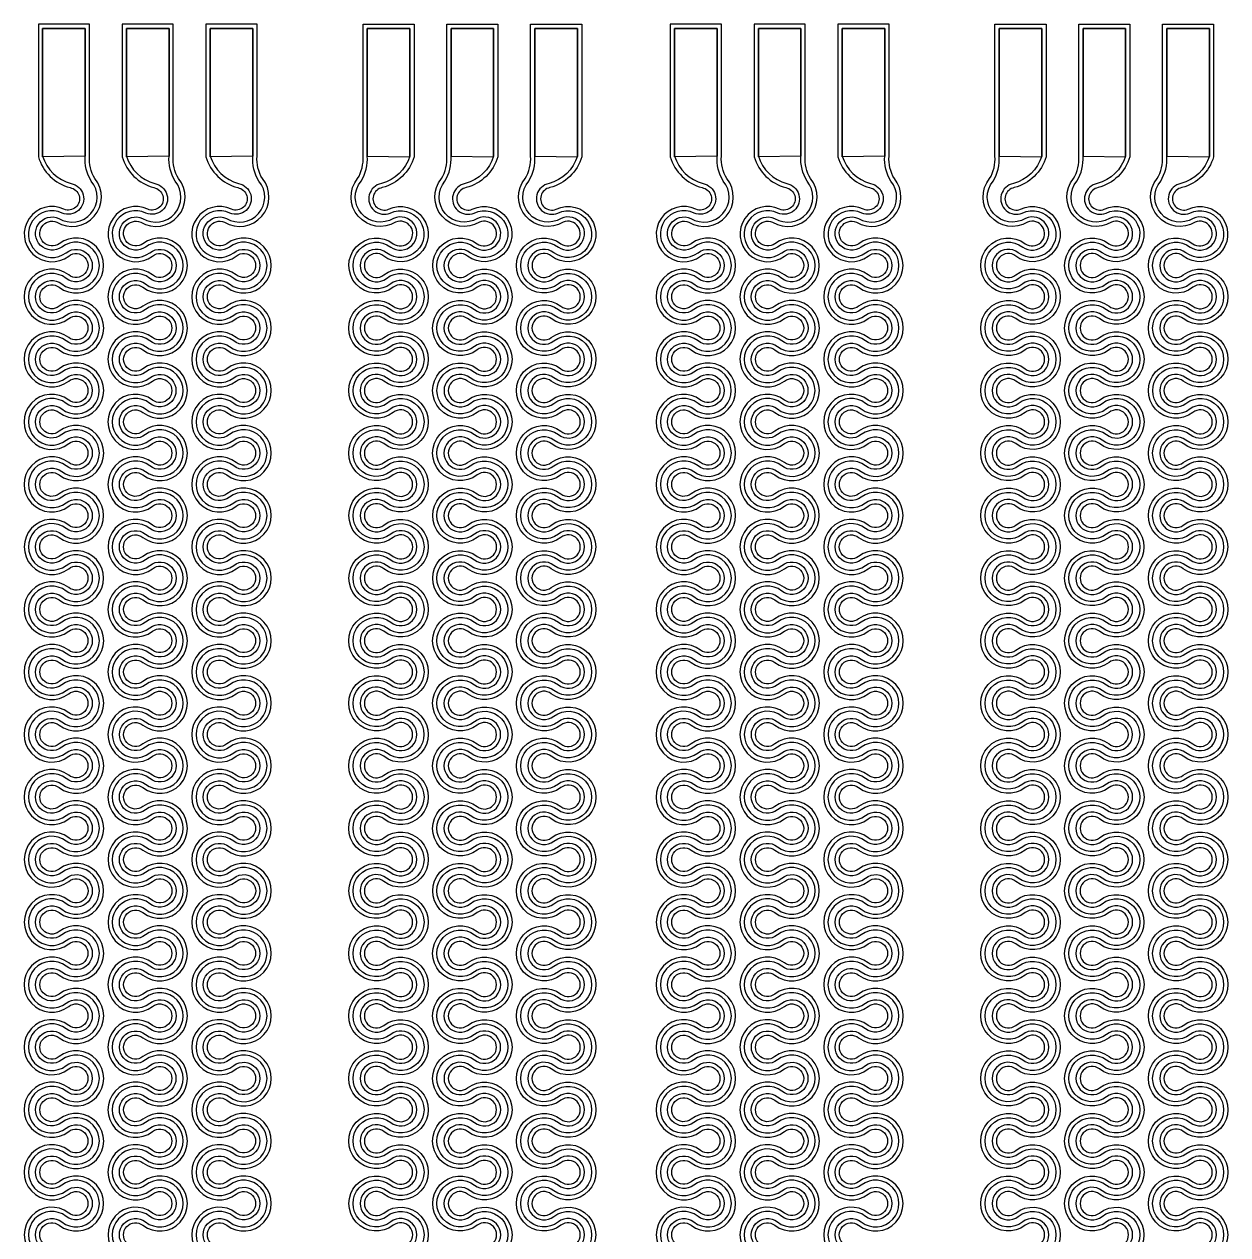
# Model space of a CAD drawing. Header units: millimetres. Extents: x -33.6 to 36.3, y -34.6 to 38.4.
# Drawn here: x 19.32 to 36.29, y -17.54 to -0.47 of the extents above; entities that cross this region are included whole.
import ezdxf

# ---------------------------------------------------------------- set-up
doc = ezdxf.new("R2010")
doc.units = ezdxf.units.MM
doc.layers.add('Metal Layer', color=40, linetype='Continuous')
doc.layers.add('Parylene Encapsulation', color=70, linetype='Continuous')

msp = doc.modelspace()

# ---------------------------------------------------------------- linework, layer by layer
at = {"layer": 'Metal Layer'}
for points in [[(19.846, -17.721, -2.041241), (19.846, -17.359, 2.041241), (19.846, -16.839, -2.041241), (19.846, -16.477, 2.041241), (19.846, -15.957, -2.041241), (19.846, -15.595, 2.041241), (19.846, -15.075, -2.041241), (19.846, -14.714, 2.041241), (19.846, -14.194, -2.041241), (19.846, -13.832, 2.041241), (19.846, -13.312, -2.041241), (19.846, -12.95, 2.041241), (19.846, -12.43, -2.041241), (19.846, -12.068, 2.041241), (19.846, -11.548, -2.041241), (19.846, -11.186, 2.041241), (19.846, -10.666, -2.041241), (19.846, -10.305, 2.041241), (19.846, -9.785, -2.041241), (19.846, -9.423, 2.041241), (19.846, -8.903, -2.041241), (19.846, -8.541, 2.041241), (19.846, -8.021, -2.041241), (19.846, -7.659, 2.041241), (19.846, -7.139, -2.041241), (19.846, -6.777, 2.041241), (19.846, -6.257, -2.041241), (19.846, -5.895, 2.041241), (19.846, -5.376, -2.041241), (19.846, -5.014, 2.041241), (19.846, -4.494, -2.041241), (19.846, -4.132, 2.041241), (19.846, -3.612, -1.718074), (19.806, -3.207, 0.851811), (20.263, -2.681, -0.156145), (20.177, -2.329), (20.177, -0.529), (19.577, -0.529), (19.577, -2.329, 0.258799), (19.977, -2.716, -1.116024), (19.852, -3.132, 1.794821), (19.908, -3.691, -2.041241), (19.908, -4.053, 2.041241), (19.908, -4.573, -2.041241), (19.908, -4.935, 2.041241), (19.908, -5.455, -2.041241), (19.908, -5.816, 2.041241), (19.908, -6.336, -2.041241), (19.908, -6.698, 2.041241), (19.908, -7.218, -2.041241), (19.908, -7.58, 2.041241), (19.908, -8.1, -2.041241), (19.908, -8.462, 2.041241), (19.908, -8.982, -2.041241), (19.908, -9.344, 2.041241), (19.908, -9.864, -2.041241), (19.908, -10.226, 2.041241), (19.908, -10.745, -2.041241), (19.908, -11.107, 2.041241), (19.908, -11.627, -2.041241), (19.908, -11.989, 2.041241), (19.908, -12.509, -2.041241), (19.908, -12.871, 2.041241), (19.908, -13.391, -2.041241), (19.908, -13.753, 2.041241), (19.908, -14.273, -2.041241), (19.908, -14.635, 2.041241), (19.908, -15.155, -2.041241), (19.908, -15.516, 2.041241), (19.908, -16.036, -2.041241), (19.908, -16.398, 2.041241), (19.908, -16.918, -2.041241), (19.908, -17.28, 2.041241), (19.908, -17.8, -2.041241)], [(21.028, -17.721, -2.041241), (21.028, -17.359, 2.041241), (21.028, -16.839, -2.041241), (21.028, -16.477, 2.041241), (21.028, -15.957, -2.041241), (21.028, -15.595, 2.041241), (21.028, -15.075, -2.041241), (21.028, -14.714, 2.041241), (21.028, -14.194, -2.041241), (21.028, -13.832, 2.041241), (21.028, -13.312, -2.041241), (21.028, -12.95, 2.041241), (21.028, -12.43, -2.041241), (21.028, -12.068, 2.041241), (21.028, -11.548, -2.041241), (21.028, -11.186, 2.041241), (21.028, -10.666, -2.041241), (21.028, -10.305, 2.041241), (21.028, -9.785, -2.041241), (21.028, -9.423, 2.041241), (21.028, -8.903, -2.041241), (21.028, -8.541, 2.041241), (21.028, -8.021, -2.041241), (21.028, -7.659, 2.041241), (21.028, -7.139, -2.041241), (21.028, -6.777, 2.041241), (21.028, -6.257, -2.041241), (21.028, -5.895, 2.041241), (21.028, -5.376, -2.041241), (21.028, -5.014, 2.041241), (21.028, -4.494, -2.041241), (21.028, -4.132, 2.041241), (21.028, -3.612, -1.718074), (20.987, -3.207, 0.851811), (21.445, -2.681, -0.156145), (21.359, -2.329), (21.359, -0.529), (20.759, -0.529), (20.759, -2.329, 0.258799), (21.159, -2.716, -1.116024), (21.034, -3.132, 1.794821), (21.089, -3.691, -2.041241), (21.089, -4.053, 2.041241), (21.089, -4.573, -2.041241), (21.089, -4.935, 2.041241), (21.089, -5.455, -2.041241), (21.089, -5.816, 2.041241), (21.089, -6.336, -2.041241), (21.089, -6.698, 2.041241), (21.089, -7.218, -2.041241), (21.089, -7.58, 2.041241), (21.089, -8.1, -2.041241), (21.089, -8.462, 2.041241), (21.089, -8.982, -2.041241), (21.089, -9.344, 2.041241), (21.089, -9.864, -2.041241), (21.089, -10.226, 2.041241), (21.089, -10.745, -2.041241), (21.089, -11.107, 2.041241), (21.089, -11.627, -2.041241), (21.089, -11.989, 2.041241), (21.089, -12.509, -2.041241), (21.089, -12.871, 2.041241), (21.089, -13.391, -2.041241), (21.089, -13.753, 2.041241), (21.089, -14.273, -2.041241), (21.089, -14.635, 2.041241), (21.089, -15.155, -2.041241), (21.089, -15.516, 2.041241), (21.089, -16.036, -2.041241), (21.089, -16.398, 2.041241), (21.089, -16.918, -2.041241), (21.089, -17.28, 2.041241), (21.089, -17.8, -2.041241)], [(22.21, -17.721, -2.041241), (22.21, -17.359, 2.041241), (22.21, -16.839, -2.041241), (22.21, -16.477, 2.041241), (22.21, -15.957, -2.041241), (22.21, -15.595, 2.041241), (22.21, -15.075, -2.041241), (22.21, -14.714, 2.041241), (22.21, -14.194, -2.041241), (22.21, -13.832, 2.041241), (22.21, -13.312, -2.041241), (22.21, -12.95, 2.041241), (22.21, -12.43, -2.041241), (22.21, -12.068, 2.041241), (22.21, -11.548, -2.041241), (22.21, -11.186, 2.041241), (22.21, -10.666, -2.041241), (22.21, -10.305, 2.041241), (22.21, -9.785, -2.041241), (22.21, -9.423, 2.041241), (22.21, -8.903, -2.041241), (22.21, -8.541, 2.041241), (22.21, -8.021, -2.041241), (22.21, -7.659, 2.041241), (22.21, -7.139, -2.041241), (22.21, -6.777, 2.041241), (22.21, -6.257, -2.041241), (22.21, -5.895, 2.041241), (22.21, -5.376, -2.041241), (22.21, -5.014, 2.041241), (22.21, -4.494, -2.041241), (22.21, -4.132, 2.041241), (22.21, -3.612, -1.718074), (22.169, -3.207, 0.851811), (22.627, -2.681, -0.156145), (22.54, -2.329), (22.54, -0.529), (21.94, -0.529), (21.94, -2.329, 0.258799), (22.34, -2.716, -1.116024), (22.216, -3.132, 1.794821), (22.271, -3.691, -2.041241), (22.271, -4.053, 2.041241), (22.271, -4.573, -2.041241), (22.271, -4.935, 2.041241), (22.271, -5.455, -2.041241), (22.271, -5.816, 2.041241), (22.271, -6.336, -2.041241), (22.271, -6.698, 2.041241), (22.271, -7.218, -2.041241), (22.271, -7.58, 2.041241), (22.271, -8.1, -2.041241), (22.271, -8.462, 2.041241), (22.271, -8.982, -2.041241), (22.271, -9.344, 2.041241), (22.271, -9.864, -2.041241), (22.271, -10.226, 2.041241), (22.271, -10.745, -2.041241), (22.271, -11.107, 2.041241), (22.271, -11.627, -2.041241), (22.271, -11.989, 2.041241), (22.271, -12.509, -2.041241), (22.271, -12.871, 2.041241), (22.271, -13.391, -2.041241), (22.271, -13.753, 2.041241), (22.271, -14.273, -2.041241), (22.271, -14.635, 2.041241), (22.271, -15.155, -2.041241), (22.271, -15.516, 2.041241), (22.271, -16.036, -2.041241), (22.271, -16.398, 2.041241), (22.271, -16.918, -2.041241), (22.271, -17.28, 2.041241), (22.271, -17.8, -2.041241)], [(24.485, -17.721, 2.041241), (24.485, -17.359, -2.041241), (24.485, -16.839, 2.041241), (24.485, -16.477, -2.041241), (24.485, -15.957, 2.041241), (24.485, -15.595, -2.041241), (24.485, -15.075, 2.041241), (24.485, -14.714, -2.041241), (24.485, -14.194, 2.041241), (24.485, -13.832, -2.041241), (24.485, -13.312, 2.041241), (24.485, -12.95, -2.041241), (24.485, -12.43, 2.041241), (24.485, -12.068, -2.041241), (24.485, -11.548, 2.041241), (24.485, -11.186, -2.041241), (24.485, -10.666, 2.041241), (24.485, -10.305, -2.041241), (24.485, -9.785, 2.041241), (24.485, -9.423, -2.041241), (24.485, -8.903, 2.041241), (24.485, -8.541, -2.041241), (24.485, -8.021, 2.041241), (24.485, -7.659, -2.041241), (24.485, -7.139, 2.041241), (24.485, -6.777, -2.041241), (24.485, -6.257, 2.041241), (24.485, -5.895, -2.041241), (24.485, -5.376, 2.041241), (24.485, -5.014, -2.041241), (24.485, -4.494, 2.041241), (24.485, -4.132, -2.041241), (24.485, -3.612, 1.718074), (24.526, -3.207, -0.851811), (24.068, -2.681, 0.156145), (24.155, -2.329), (24.155, -0.529), (24.755, -0.529), (24.755, -2.329, -0.258799), (24.354, -2.716, 1.116024), (24.479, -3.132, -1.794821), (24.424, -3.691, 2.041241), (24.424, -4.053, -2.041241), (24.424, -4.573, 2.041241), (24.424, -4.935, -2.041241), (24.424, -5.455, 2.041241), (24.424, -5.816, -2.041241), (24.424, -6.336, 2.041241), (24.424, -6.698, -2.041241), (24.424, -7.218, 2.041241), (24.424, -7.58, -2.041241), (24.424, -8.1, 2.041241), (24.424, -8.462, -2.041241), (24.424, -8.982, 2.041241), (24.424, -9.344, -2.041241), (24.424, -9.864, 2.041241), (24.424, -10.226, -2.041241), (24.424, -10.745, 2.041241), (24.424, -11.107, -2.041241), (24.424, -11.627, 2.041241), (24.424, -11.989, -2.041241), (24.424, -12.509, 2.041241), (24.424, -12.871, -2.041241), (24.424, -13.391, 2.041241), (24.424, -13.753, -2.041241), (24.424, -14.273, 2.041241), (24.424, -14.635, -2.041241), (24.424, -15.155, 2.041241), (24.424, -15.516, -2.041241), (24.424, -16.036, 2.041241), (24.424, -16.398, -2.041241), (24.424, -16.918, 2.041241), (24.424, -17.28, -2.041241), (24.424, -17.8, 2.041241)], [(25.667, -17.721, 2.041241), (25.667, -17.359, -2.041241), (25.667, -16.839, 2.041241), (25.667, -16.477, -2.041241), (25.667, -15.957, 2.041241), (25.667, -15.595, -2.041241), (25.667, -15.075, 2.041241), (25.667, -14.714, -2.041241), (25.667, -14.194, 2.041241), (25.667, -13.832, -2.041241), (25.667, -13.312, 2.041241), (25.667, -12.95, -2.041241), (25.667, -12.43, 2.041241), (25.667, -12.068, -2.041241), (25.667, -11.548, 2.041241), (25.667, -11.186, -2.041241), (25.667, -10.666, 2.041241), (25.667, -10.305, -2.041241), (25.667, -9.785, 2.041241), (25.667, -9.423, -2.041241), (25.667, -8.903, 2.041241), (25.667, -8.541, -2.041241), (25.667, -8.021, 2.041241), (25.667, -7.659, -2.041241), (25.667, -7.139, 2.041241), (25.667, -6.777, -2.041241), (25.667, -6.257, 2.041241), (25.667, -5.895, -2.041241), (25.667, -5.376, 2.041241), (25.667, -5.014, -2.041241), (25.667, -4.494, 2.041241), (25.667, -4.132, -2.041241), (25.667, -3.612, 1.718074), (25.708, -3.207, -0.851811), (25.25, -2.681, 0.156145), (25.336, -2.329), (25.336, -0.529), (25.936, -0.529), (25.936, -2.329, -0.258799), (25.536, -2.716, 1.116024), (25.661, -3.132, -1.794821), (25.606, -3.691, 2.041241), (25.606, -4.053, -2.041241), (25.606, -4.573, 2.041241), (25.606, -4.935, -2.041241), (25.606, -5.455, 2.041241), (25.606, -5.816, -2.041241), (25.606, -6.336, 2.041241), (25.606, -6.698, -2.041241), (25.606, -7.218, 2.041241), (25.606, -7.58, -2.041241), (25.606, -8.1, 2.041241), (25.606, -8.462, -2.041241), (25.606, -8.982, 2.041241), (25.606, -9.344, -2.041241), (25.606, -9.864, 2.041241), (25.606, -10.226, -2.041241), (25.606, -10.745, 2.041241), (25.606, -11.107, -2.041241), (25.606, -11.627, 2.041241), (25.606, -11.989, -2.041241), (25.606, -12.509, 2.041241), (25.606, -12.871, -2.041241), (25.606, -13.391, 2.041241), (25.606, -13.753, -2.041241), (25.606, -14.273, 2.041241), (25.606, -14.635, -2.041241), (25.606, -15.155, 2.041241), (25.606, -15.516, -2.041241), (25.606, -16.036, 2.041241), (25.606, -16.398, -2.041241), (25.606, -16.918, 2.041241), (25.606, -17.28, -2.041241), (25.606, -17.8, 2.041241)], [(26.849, -17.721, 2.041241), (26.849, -17.359, -2.041241), (26.849, -16.839, 2.041241), (26.849, -16.477, -2.041241), (26.849, -15.957, 2.041241), (26.849, -15.595, -2.041241), (26.849, -15.075, 2.041241), (26.849, -14.714, -2.041241), (26.849, -14.194, 2.041241), (26.849, -13.832, -2.041241), (26.849, -13.312, 2.041241), (26.849, -12.95, -2.041241), (26.849, -12.43, 2.041241), (26.849, -12.068, -2.041241), (26.849, -11.548, 2.041241), (26.849, -11.186, -2.041241), (26.849, -10.666, 2.041241), (26.849, -10.305, -2.041241), (26.849, -9.785, 2.041241), (26.849, -9.423, -2.041241), (26.849, -8.903, 2.041241), (26.849, -8.541, -2.041241), (26.849, -8.021, 2.041241), (26.849, -7.659, -2.041241), (26.849, -7.139, 2.041241), (26.849, -6.777, -2.041241), (26.849, -6.257, 2.041241), (26.849, -5.895, -2.041241), (26.849, -5.376, 2.041241), (26.849, -5.014, -2.041241), (26.849, -4.494, 2.041241), (26.849, -4.132, -2.041241), (26.849, -3.612, 1.718074), (26.889, -3.207, -0.851811), (26.431, -2.681, 0.156145), (26.518, -2.329), (26.518, -0.529), (27.118, -0.529), (27.118, -2.329, -0.258799), (26.718, -2.716, 1.116024), (26.843, -3.132, -1.794821), (26.787, -3.691, 2.041241), (26.787, -4.053, -2.041241), (26.787, -4.573, 2.041241), (26.787, -4.935, -2.041241), (26.787, -5.455, 2.041241), (26.787, -5.816, -2.041241), (26.787, -6.336, 2.041241), (26.787, -6.698, -2.041241), (26.787, -7.218, 2.041241), (26.787, -7.58, -2.041241), (26.787, -8.1, 2.041241), (26.787, -8.462, -2.041241), (26.787, -8.982, 2.041241), (26.787, -9.344, -2.041241), (26.787, -9.864, 2.041241), (26.787, -10.226, -2.041241), (26.787, -10.745, 2.041241), (26.787, -11.107, -2.041241), (26.787, -11.627, 2.041241), (26.787, -11.989, -2.041241), (26.787, -12.509, 2.041241), (26.787, -12.871, -2.041241), (26.787, -13.391, 2.041241), (26.787, -13.753, -2.041241), (26.787, -14.273, 2.041241), (26.787, -14.635, -2.041241), (26.787, -15.155, 2.041241), (26.787, -15.516, -2.041241), (26.787, -16.036, 2.041241), (26.787, -16.398, -2.041241), (26.787, -16.918, 2.041241), (26.787, -17.28, -2.041241), (26.787, -17.8, 2.041241)], [(28.758, -17.721, -2.041241), (28.758, -17.359, 2.041241), (28.758, -16.839, -2.041241), (28.758, -16.477, 2.041241), (28.758, -15.957, -2.041241), (28.758, -15.595, 2.041241), (28.758, -15.075, -2.041241), (28.758, -14.714, 2.041241), (28.758, -14.194, -2.041241), (28.758, -13.832, 2.041241), (28.758, -13.312, -2.041241), (28.758, -12.95, 2.041241), (28.758, -12.43, -2.041241), (28.758, -12.068, 2.041241), (28.758, -11.548, -2.041241), (28.758, -11.186, 2.041241), (28.758, -10.666, -2.041241), (28.758, -10.305, 2.041241), (28.758, -9.785, -2.041241), (28.758, -9.423, 2.041241), (28.758, -8.903, -2.041241), (28.758, -8.541, 2.041241), (28.758, -8.021, -2.041241), (28.758, -7.659, 2.041241), (28.758, -7.139, -2.041241), (28.758, -6.777, 2.041241), (28.758, -6.257, -2.041241), (28.758, -5.895, 2.041241), (28.758, -5.376, -2.041241), (28.758, -5.014, 2.041241), (28.758, -4.494, -2.041241), (28.758, -4.132, 2.041241), (28.758, -3.612, -1.718074), (28.717, -3.207, 0.851811), (29.175, -2.681, -0.156145), (29.088, -2.329), (29.088, -0.529), (28.488, -0.529), (28.488, -2.329, 0.258799), (28.889, -2.716, -1.116024), (28.764, -3.132, 1.794821), (28.819, -3.691, -2.041241), (28.819, -4.053, 2.041241), (28.819, -4.573, -2.041241), (28.819, -4.935, 2.041241), (28.819, -5.455, -2.041241), (28.819, -5.816, 2.041241), (28.819, -6.336, -2.041241), (28.819, -6.698, 2.041241), (28.819, -7.218, -2.041241), (28.819, -7.58, 2.041241), (28.819, -8.1, -2.041241), (28.819, -8.462, 2.041241), (28.819, -8.982, -2.041241), (28.819, -9.344, 2.041241), (28.819, -9.864, -2.041241), (28.819, -10.226, 2.041241), (28.819, -10.745, -2.041241), (28.819, -11.107, 2.041241), (28.819, -11.627, -2.041241), (28.819, -11.989, 2.041241), (28.819, -12.509, -2.041241), (28.819, -12.871, 2.041241), (28.819, -13.391, -2.041241), (28.819, -13.753, 2.041241), (28.819, -14.273, -2.041241), (28.819, -14.635, 2.041241), (28.819, -15.155, -2.041241), (28.819, -15.516, 2.041241), (28.819, -16.036, -2.041241), (28.819, -16.398, 2.041241), (28.819, -16.918, -2.041241), (28.819, -17.28, 2.041241), (28.819, -17.8, -2.041241)], [(29.939, -17.721, -2.041241), (29.939, -17.359, 2.041241), (29.939, -16.839, -2.041241), (29.939, -16.477, 2.041241), (29.939, -15.957, -2.041241), (29.939, -15.595, 2.041241), (29.939, -15.075, -2.041241), (29.939, -14.714, 2.041241), (29.939, -14.194, -2.041241), (29.939, -13.832, 2.041241), (29.939, -13.312, -2.041241), (29.939, -12.95, 2.041241), (29.939, -12.43, -2.041241), (29.939, -12.068, 2.041241), (29.939, -11.548, -2.041241), (29.939, -11.186, 2.041241), (29.939, -10.666, -2.041241), (29.939, -10.305, 2.041241), (29.939, -9.785, -2.041241), (29.939, -9.423, 2.041241), (29.939, -8.903, -2.041241), (29.939, -8.541, 2.041241), (29.939, -8.021, -2.041241), (29.939, -7.659, 2.041241), (29.939, -7.139, -2.041241), (29.939, -6.777, 2.041241), (29.939, -6.257, -2.041241), (29.939, -5.895, 2.041241), (29.939, -5.376, -2.041241), (29.939, -5.014, 2.041241), (29.939, -4.494, -2.041241), (29.939, -4.132, 2.041241), (29.939, -3.612, -1.718074), (29.899, -3.207, 0.851811), (30.356, -2.681, -0.156145), (30.27, -2.329), (30.27, -0.529), (29.67, -0.529), (29.67, -2.329, 0.258799), (30.07, -2.716, -1.116024), (29.945, -3.132, 1.794821), (30.001, -3.691, -2.041241), (30.001, -4.053, 2.041241), (30.001, -4.573, -2.041241), (30.001, -4.935, 2.041241), (30.001, -5.455, -2.041241), (30.001, -5.816, 2.041241), (30.001, -6.336, -2.041241), (30.001, -6.698, 2.041241), (30.001, -7.218, -2.041241), (30.001, -7.58, 2.041241), (30.001, -8.1, -2.041241), (30.001, -8.462, 2.041241), (30.001, -8.982, -2.041241), (30.001, -9.344, 2.041241), (30.001, -9.864, -2.041241), (30.001, -10.226, 2.041241), (30.001, -10.745, -2.041241), (30.001, -11.107, 2.041241), (30.001, -11.627, -2.041241), (30.001, -11.989, 2.041241), (30.001, -12.509, -2.041241), (30.001, -12.871, 2.041241), (30.001, -13.391, -2.041241), (30.001, -13.753, 2.041241), (30.001, -14.273, -2.041241), (30.001, -14.635, 2.041241), (30.001, -15.155, -2.041241), (30.001, -15.516, 2.041241), (30.001, -16.036, -2.041241), (30.001, -16.398, 2.041241), (30.001, -16.918, -2.041241), (30.001, -17.28, 2.041241), (30.001, -17.8, -2.041241)], [(31.121, -17.721, -2.041241), (31.121, -17.359, 2.041241), (31.121, -16.839, -2.041241), (31.121, -16.477, 2.041241), (31.121, -15.957, -2.041241), (31.121, -15.595, 2.041241), (31.121, -15.075, -2.041241), (31.121, -14.714, 2.041241), (31.121, -14.194, -2.041241), (31.121, -13.832, 2.041241), (31.121, -13.312, -2.041241), (31.121, -12.95, 2.041241), (31.121, -12.43, -2.041241), (31.121, -12.068, 2.041241), (31.121, -11.548, -2.041241), (31.121, -11.186, 2.041241), (31.121, -10.666, -2.041241), (31.121, -10.305, 2.041241), (31.121, -9.785, -2.041241), (31.121, -9.423, 2.041241), (31.121, -8.903, -2.041241), (31.121, -8.541, 2.041241), (31.121, -8.021, -2.041241), (31.121, -7.659, 2.041241), (31.121, -7.139, -2.041241), (31.121, -6.777, 2.041241), (31.121, -6.257, -2.041241), (31.121, -5.895, 2.041241), (31.121, -5.376, -2.041241), (31.121, -5.014, 2.041241), (31.121, -4.494, -2.041241), (31.121, -4.132, 2.041241), (31.121, -3.612, -1.718074), (31.08, -3.207, 0.851811), (31.538, -2.681, -0.156145), (31.452, -2.329), (31.452, -0.529), (30.852, -0.529), (30.852, -2.329, 0.258799), (31.252, -2.716, -1.116024), (31.127, -3.132, 1.794821), (31.182, -3.691, -2.041241), (31.182, -4.053, 2.041241), (31.182, -4.573, -2.041241), (31.182, -4.935, 2.041241), (31.182, -5.455, -2.041241), (31.182, -5.816, 2.041241), (31.182, -6.336, -2.041241), (31.182, -6.698, 2.041241), (31.182, -7.218, -2.041241), (31.182, -7.58, 2.041241), (31.182, -8.1, -2.041241), (31.182, -8.462, 2.041241), (31.182, -8.982, -2.041241), (31.182, -9.344, 2.041241), (31.182, -9.864, -2.041241), (31.182, -10.226, 2.041241), (31.182, -10.745, -2.041241), (31.182, -11.107, 2.041241), (31.182, -11.627, -2.041241), (31.182, -11.989, 2.041241), (31.182, -12.509, -2.041241), (31.182, -12.871, 2.041241), (31.182, -13.391, -2.041241), (31.182, -13.753, 2.041241), (31.182, -14.273, -2.041241), (31.182, -14.635, 2.041241), (31.182, -15.155, -2.041241), (31.182, -15.516, 2.041241), (31.182, -16.036, -2.041241), (31.182, -16.398, 2.041241), (31.182, -16.918, -2.041241), (31.182, -17.28, 2.041241), (31.182, -17.8, -2.041241)], [(33.397, -17.721, 2.041241), (33.397, -17.359, -2.041241), (33.397, -16.839, 2.041241), (33.397, -16.477, -2.041241), (33.397, -15.957, 2.041241), (33.397, -15.595, -2.041241), (33.397, -15.075, 2.041241), (33.397, -14.714, -2.041241), (33.397, -14.194, 2.041241), (33.397, -13.832, -2.041241), (33.397, -13.312, 2.041241), (33.397, -12.95, -2.041241), (33.397, -12.43, 2.041241), (33.397, -12.068, -2.041241), (33.397, -11.548, 2.041241), (33.397, -11.186, -2.041241), (33.397, -10.666, 2.041241), (33.397, -10.305, -2.041241), (33.397, -9.785, 2.041241), (33.397, -9.423, -2.041241), (33.397, -8.903, 2.041241), (33.397, -8.541, -2.041241), (33.397, -8.021, 2.041241), (33.397, -7.659, -2.041241), (33.397, -7.139, 2.041241), (33.397, -6.777, -2.041241), (33.397, -6.257, 2.041241), (33.397, -5.895, -2.041241), (33.397, -5.376, 2.041241), (33.397, -5.014, -2.041241), (33.397, -4.494, 2.041241), (33.397, -4.132, -2.041241), (33.397, -3.612, 1.718074), (33.437, -3.207, -0.851811), (32.98, -2.681, 0.156145), (33.066, -2.329), (33.066, -0.529), (33.666, -0.529), (33.666, -2.329, -0.258799), (33.266, -2.716, 1.116024), (33.391, -3.132, -1.794821), (33.335, -3.691, 2.041241), (33.335, -4.053, -2.041241), (33.335, -4.573, 2.041241), (33.335, -4.935, -2.041241), (33.335, -5.455, 2.041241), (33.335, -5.816, -2.041241), (33.335, -6.336, 2.041241), (33.335, -6.698, -2.041241), (33.335, -7.218, 2.041241), (33.335, -7.58, -2.041241), (33.335, -8.1, 2.041241), (33.335, -8.462, -2.041241), (33.335, -8.982, 2.041241), (33.335, -9.344, -2.041241), (33.335, -9.864, 2.041241), (33.335, -10.226, -2.041241), (33.335, -10.745, 2.041241), (33.335, -11.107, -2.041241), (33.335, -11.627, 2.041241), (33.335, -11.989, -2.041241), (33.335, -12.509, 2.041241), (33.335, -12.871, -2.041241), (33.335, -13.391, 2.041241), (33.335, -13.753, -2.041241), (33.335, -14.273, 2.041241), (33.335, -14.635, -2.041241), (33.335, -15.155, 2.041241), (33.335, -15.516, -2.041241), (33.335, -16.036, 2.041241), (33.335, -16.398, -2.041241), (33.335, -16.918, 2.041241), (33.335, -17.28, -2.041241), (33.335, -17.8, 2.041241)], [(34.578, -17.721, 2.041241), (34.578, -17.359, -2.041241), (34.578, -16.839, 2.041241), (34.578, -16.477, -2.041241), (34.578, -15.957, 2.041241), (34.578, -15.595, -2.041241), (34.578, -15.075, 2.041241), (34.578, -14.714, -2.041241), (34.578, -14.194, 2.041241), (34.578, -13.832, -2.041241), (34.578, -13.312, 2.041241), (34.578, -12.95, -2.041241), (34.578, -12.43, 2.041241), (34.578, -12.068, -2.041241), (34.578, -11.548, 2.041241), (34.578, -11.186, -2.041241), (34.578, -10.666, 2.041241), (34.578, -10.305, -2.041241), (34.578, -9.785, 2.041241), (34.578, -9.423, -2.041241), (34.578, -8.903, 2.041241), (34.578, -8.541, -2.041241), (34.578, -8.021, 2.041241), (34.578, -7.659, -2.041241), (34.578, -7.139, 2.041241), (34.578, -6.777, -2.041241), (34.578, -6.257, 2.041241), (34.578, -5.895, -2.041241), (34.578, -5.376, 2.041241), (34.578, -5.014, -2.041241), (34.578, -4.494, 2.041241), (34.578, -4.132, -2.041241), (34.578, -3.612, 1.718074), (34.619, -3.207, -0.851811), (34.161, -2.681, 0.156145), (34.248, -2.329), (34.248, -0.529), (34.848, -0.529), (34.848, -2.329, -0.258799), (34.447, -2.716, 1.116024), (34.572, -3.132, -1.794821), (34.517, -3.691, 2.041241), (34.517, -4.053, -2.041241), (34.517, -4.573, 2.041241), (34.517, -4.935, -2.041241), (34.517, -5.455, 2.041241), (34.517, -5.816, -2.041241), (34.517, -6.336, 2.041241), (34.517, -6.698, -2.041241), (34.517, -7.218, 2.041241), (34.517, -7.58, -2.041241), (34.517, -8.1, 2.041241), (34.517, -8.462, -2.041241), (34.517, -8.982, 2.041241), (34.517, -9.344, -2.041241), (34.517, -9.864, 2.041241), (34.517, -10.226, -2.041241), (34.517, -10.745, 2.041241), (34.517, -11.107, -2.041241), (34.517, -11.627, 2.041241), (34.517, -11.989, -2.041241), (34.517, -12.509, 2.041241), (34.517, -12.871, -2.041241), (34.517, -13.391, 2.041241), (34.517, -13.753, -2.041241), (34.517, -14.273, 2.041241), (34.517, -14.635, -2.041241), (34.517, -15.155, 2.041241), (34.517, -15.516, -2.041241), (34.517, -16.036, 2.041241), (34.517, -16.398, -2.041241), (34.517, -16.918, 2.041241), (34.517, -17.28, -2.041241), (34.517, -17.8, 2.041241)], [(35.76, -17.721, 2.041241), (35.76, -17.359, -2.041241), (35.76, -16.839, 2.041241), (35.76, -16.477, -2.041241), (35.76, -15.957, 2.041241), (35.76, -15.595, -2.041241), (35.76, -15.075, 2.041241), (35.76, -14.714, -2.041241), (35.76, -14.194, 2.041241), (35.76, -13.832, -2.041241), (35.76, -13.312, 2.041241), (35.76, -12.95, -2.041241), (35.76, -12.43, 2.041241), (35.76, -12.068, -2.041241), (35.76, -11.548, 2.041241), (35.76, -11.186, -2.041241), (35.76, -10.666, 2.041241), (35.76, -10.305, -2.041241), (35.76, -9.785, 2.041241), (35.76, -9.423, -2.041241), (35.76, -8.903, 2.041241), (35.76, -8.541, -2.041241), (35.76, -8.021, 2.041241), (35.76, -7.659, -2.041241), (35.76, -7.139, 2.041241), (35.76, -6.777, -2.041241), (35.76, -6.257, 2.041241), (35.76, -5.895, -2.041241), (35.76, -5.376, 2.041241), (35.76, -5.014, -2.041241), (35.76, -4.494, 2.041241), (35.76, -4.132, -2.041241), (35.76, -3.612, 1.718074), (35.801, -3.207, -0.851811), (35.343, -2.681, 0.156145), (35.429, -2.329), (35.429, -0.529), (36.029, -0.529), (36.029, -2.329, -0.258799), (35.629, -2.716, 1.116024), (35.754, -3.132, -1.794821), (35.699, -3.691, 2.041241), (35.699, -4.053, -2.041241), (35.699, -4.573, 2.041241), (35.699, -4.935, -2.041241), (35.699, -5.455, 2.041241), (35.699, -5.816, -2.041241), (35.699, -6.336, 2.041241), (35.699, -6.698, -2.041241), (35.699, -7.218, 2.041241), (35.699, -7.58, -2.041241), (35.699, -8.1, 2.041241), (35.699, -8.462, -2.041241), (35.699, -8.982, 2.041241), (35.699, -9.344, -2.041241), (35.699, -9.864, 2.041241), (35.699, -10.226, -2.041241), (35.699, -10.745, 2.041241), (35.699, -11.107, -2.041241), (35.699, -11.627, 2.041241), (35.699, -11.989, -2.041241), (35.699, -12.509, 2.041241), (35.699, -12.871, -2.041241), (35.699, -13.391, 2.041241), (35.699, -13.753, -2.041241), (35.699, -14.273, 2.041241), (35.699, -14.635, -2.041241), (35.699, -15.155, 2.041241), (35.699, -15.516, -2.041241), (35.699, -16.036, 2.041241), (35.699, -16.398, -2.041241), (35.699, -16.918, 2.041241), (35.699, -17.28, -2.041241), (35.699, -17.8, 2.041241)]]:
    msp.add_lwpolyline(points, format="xyb", dxfattribs=at)
at = {"layer": 'Parylene Encapsulation'}
for points in [[(19.81, -17.674, -2.041241), (19.81, -17.406, 2.041241), (19.81, -16.792, -2.041241), (19.81, -16.525, 2.041241), (19.81, -15.91, -2.041241), (19.81, -15.643, 2.041241), (19.81, -15.028, -2.041241), (19.81, -14.761, 2.041241), (19.81, -14.146, -2.041241), (19.81, -13.879, 2.041241), (19.81, -13.264, -2.041241), (19.81, -12.997, 2.041241), (19.81, -12.383, -2.041241), (19.81, -12.116, 2.041241), (19.81, -11.501, -2.041241), (19.81, -11.234, 2.041241), (19.81, -10.619, -2.041241), (19.81, -10.352, 2.041241), (19.81, -9.737, -2.041241), (19.81, -9.47, 2.041241), (19.81, -8.855, -2.041241), (19.81, -8.588, 2.041241), (19.81, -7.974, -2.041241), (19.81, -7.706, 2.041241), (19.81, -7.092, -2.041241), (19.81, -6.825, 2.041241), (19.81, -6.21, -2.041241), (19.81, -5.943, 2.041241), (19.81, -5.328, -2.041241), (19.81, -5.061, 2.041241), (19.81, -4.446, -2.041241), (19.81, -4.179, 2.036462), (19.811, -3.564, -1.690686), (19.778, -3.26, 0.842128), (20.312, -2.646, -0.155176), (20.237, -2.331), (20.237, -0.469), (19.517, -0.469), (19.517, -2.337, 0.263776), (19.964, -2.774, -1.118572), (19.877, -3.078, 1.790498), (19.944, -3.738, -2.042643), (19.944, -4.005, 2.041241), (19.944, -4.62, -2.041241), (19.944, -4.887, 2.041241), (19.944, -5.502, -2.041241), (19.944, -5.769, 2.041241), (19.944, -6.384, -2.041241), (19.944, -6.651, 2.041241), (19.944, -7.266, -2.041241), (19.944, -7.533, 2.041241), (19.944, -8.147, -2.041241), (19.944, -8.414, 2.041241), (19.944, -9.029, -2.041241), (19.944, -9.296, 2.041241), (19.944, -9.911, -2.041241), (19.944, -10.178, 2.041241), (19.944, -10.793, -2.041241), (19.944, -11.06, 2.041241), (19.944, -11.675, -2.041241), (19.944, -11.942, 2.041241), (19.944, -12.556, -2.041241), (19.944, -12.824, 2.041241), (19.944, -13.438, -2.041241), (19.944, -13.705, 2.041241), (19.944, -14.32, -2.041241), (19.944, -14.587, 2.041241), (19.944, -15.202, -2.041241), (19.944, -15.469, 2.041241), (19.944, -16.084, -2.041241), (19.944, -16.351, 2.041241), (19.944, -16.966, -2.041241), (19.944, -17.233, 2.041241), (19.944, -17.847, -2.041241)], [(20.991, -17.674, -2.041241), (20.991, -17.406, 2.041241), (20.991, -16.792, -2.041241), (20.991, -16.525, 2.041241), (20.991, -15.91, -2.041241), (20.991, -15.643, 2.041241), (20.991, -15.028, -2.041241), (20.991, -14.761, 2.041241), (20.991, -14.146, -2.041241), (20.991, -13.879, 2.041241), (20.991, -13.264, -2.041241), (20.991, -12.997, 2.041241), (20.991, -12.383, -2.041241), (20.991, -12.116, 2.041241), (20.991, -11.501, -2.041241), (20.991, -11.234, 2.041241), (20.991, -10.619, -2.041241), (20.991, -10.352, 2.041241), (20.991, -9.737, -2.041241), (20.991, -9.47, 2.041241), (20.991, -8.855, -2.041241), (20.991, -8.588, 2.041241), (20.991, -7.974, -2.041241), (20.991, -7.706, 2.041241), (20.991, -7.092, -2.041241), (20.991, -6.825, 2.041241), (20.991, -6.21, -2.041241), (20.991, -5.943, 2.041241), (20.991, -5.328, -2.041241), (20.991, -5.061, 2.041241), (20.991, -4.446, -2.041241), (20.991, -4.179, 2.036462), (20.992, -3.564, -1.690686), (20.96, -3.26, 0.842128), (21.494, -2.646, -0.155176), (21.419, -2.331), (21.419, -0.469), (20.699, -0.469), (20.699, -2.337, 0.263776), (21.146, -2.774, -1.118572), (21.059, -3.078, 1.790498), (21.126, -3.738, -2.042643), (21.126, -4.005, 2.041241), (21.126, -4.62, -2.041241), (21.126, -4.887, 2.041241), (21.126, -5.502, -2.041241), (21.126, -5.769, 2.041241), (21.126, -6.384, -2.041241), (21.126, -6.651, 2.041241), (21.126, -7.266, -2.041241), (21.126, -7.533, 2.041241), (21.126, -8.147, -2.041241), (21.126, -8.414, 2.041241), (21.126, -9.029, -2.041241), (21.126, -9.296, 2.041241), (21.126, -9.911, -2.041241), (21.126, -10.178, 2.041241), (21.126, -10.793, -2.041241), (21.126, -11.06, 2.041241), (21.126, -11.675, -2.041241), (21.126, -11.942, 2.041241), (21.126, -12.556, -2.041241), (21.126, -12.824, 2.041241), (21.126, -13.438, -2.041241), (21.126, -13.705, 2.041241), (21.126, -14.32, -2.041241), (21.126, -14.587, 2.041241), (21.126, -15.202, -2.041241), (21.126, -15.469, 2.041241), (21.126, -16.084, -2.041241), (21.126, -16.351, 2.041241), (21.126, -16.966, -2.041241), (21.126, -17.233, 2.041241), (21.126, -17.847, -2.041241)], [(22.173, -17.674, -2.041241), (22.173, -17.406, 2.041241), (22.173, -16.792, -2.041241), (22.173, -16.525, 2.041241), (22.173, -15.91, -2.041241), (22.173, -15.643, 2.041241), (22.173, -15.028, -2.041241), (22.173, -14.761, 2.041241), (22.173, -14.146, -2.041241), (22.173, -13.879, 2.041241), (22.173, -13.264, -2.041241), (22.173, -12.997, 2.041241), (22.173, -12.383, -2.041241), (22.173, -12.116, 2.041241), (22.173, -11.501, -2.041241), (22.173, -11.234, 2.041241), (22.173, -10.619, -2.041241), (22.173, -10.352, 2.041241), (22.173, -9.737, -2.041241), (22.173, -9.47, 2.041241), (22.173, -8.855, -2.041241), (22.173, -8.588, 2.041241), (22.173, -7.974, -2.041241), (22.173, -7.706, 2.041241), (22.173, -7.092, -2.041241), (22.173, -6.825, 2.041241), (22.173, -6.21, -2.041241), (22.173, -5.943, 2.041241), (22.173, -5.328, -2.041241), (22.173, -5.061, 2.041241), (22.173, -4.446, -2.041241), (22.173, -4.179, 2.036462), (22.174, -3.564, -1.690686), (22.141, -3.26, 0.842128), (22.676, -2.646, -0.155176), (22.6, -2.331), (22.6, -0.469), (21.88, -0.469), (21.88, -2.337, 0.263776), (22.328, -2.774, -1.118572), (22.24, -3.078, 1.790498), (22.307, -3.738, -2.042643), (22.308, -4.005, 2.041241), (22.308, -4.62, -2.041241), (22.308, -4.887, 2.041241), (22.308, -5.502, -2.041241), (22.308, -5.769, 2.041241), (22.308, -6.384, -2.041241), (22.308, -6.651, 2.041241), (22.308, -7.266, -2.041241), (22.308, -7.533, 2.041241), (22.308, -8.147, -2.041241), (22.308, -8.414, 2.041241), (22.308, -9.029, -2.041241), (22.308, -9.296, 2.041241), (22.308, -9.911, -2.041241), (22.308, -10.178, 2.041241), (22.308, -10.793, -2.041241), (22.308, -11.06, 2.041241), (22.308, -11.675, -2.041241), (22.308, -11.942, 2.041241), (22.308, -12.556, -2.041241), (22.308, -12.824, 2.041241), (22.308, -13.438, -2.041241), (22.308, -13.705, 2.041241), (22.308, -14.32, -2.041241), (22.308, -14.587, 2.041241), (22.308, -15.202, -2.041241), (22.308, -15.469, 2.041241), (22.308, -16.084, -2.041241), (22.308, -16.351, 2.041241), (22.308, -16.966, -2.041241), (22.308, -17.233, 2.041241), (22.308, -17.847, -2.041241)], [(24.522, -17.674, 2.041241), (24.522, -17.406, -2.041241), (24.522, -16.792, 2.041241), (24.522, -16.525, -2.041241), (24.522, -15.91, 2.041241), (24.522, -15.643, -2.041241), (24.522, -15.028, 2.041241), (24.522, -14.761, -2.041241), (24.522, -14.146, 2.041241), (24.522, -13.879, -2.041241), (24.522, -13.264, 2.041241), (24.522, -12.997, -2.041241), (24.522, -12.383, 2.041241), (24.522, -12.116, -2.041241), (24.522, -11.501, 2.041241), (24.522, -11.234, -2.041241), (24.522, -10.619, 2.041241), (24.522, -10.352, -2.041241), (24.522, -9.737, 2.041241), (24.522, -9.47, -2.041241), (24.522, -8.855, 2.041241), (24.522, -8.588, -2.041241), (24.522, -7.974, 2.041241), (24.522, -7.706, -2.041241), (24.522, -7.092, 2.041241), (24.522, -6.825, -2.041241), (24.522, -6.21, 2.041241), (24.522, -5.943, -2.041241), (24.522, -5.328, 2.041241), (24.522, -5.061, -2.041241), (24.522, -4.446, 2.041241), (24.522, -4.179, -2.036462), (24.521, -3.564, 1.690686), (24.554, -3.26, -0.842128), (24.019, -2.646, 0.155176), (24.095, -2.331), (24.095, -0.469), (24.815, -0.469), (24.815, -2.337, -0.263776), (24.367, -2.774, 1.118572), (24.455, -3.078, -1.790498), (24.387, -3.738, 2.042643), (24.387, -4.005, -2.041241), (24.387, -4.62, 2.041241), (24.387, -4.887, -2.041241), (24.387, -5.502, 2.041241), (24.387, -5.769, -2.041241), (24.387, -6.384, 2.041241), (24.387, -6.651, -2.041241), (24.387, -7.266, 2.041241), (24.387, -7.533, -2.041241), (24.387, -8.147, 2.041241), (24.387, -8.414, -2.041241), (24.387, -9.029, 2.041241), (24.387, -9.296, -2.041241), (24.387, -9.911, 2.041241), (24.387, -10.178, -2.041241), (24.387, -10.793, 2.041241), (24.387, -11.06, -2.041241), (24.387, -11.675, 2.041241), (24.387, -11.942, -2.041241), (24.387, -12.556, 2.041241), (24.387, -12.824, -2.041241), (24.387, -13.438, 2.041241), (24.387, -13.705, -2.041241), (24.387, -14.32, 2.041241), (24.387, -14.587, -2.041241), (24.387, -15.202, 2.041241), (24.387, -15.469, -2.041241), (24.387, -16.084, 2.041241), (24.387, -16.351, -2.041241), (24.387, -16.966, 2.041241), (24.387, -17.233, -2.041241), (24.387, -17.847, 2.041241)], [(25.704, -17.674, 2.041241), (25.704, -17.406, -2.041241), (25.704, -16.792, 2.041241), (25.704, -16.525, -2.041241), (25.704, -15.91, 2.041241), (25.704, -15.643, -2.041241), (25.704, -15.028, 2.041241), (25.704, -14.761, -2.041241), (25.704, -14.146, 2.041241), (25.704, -13.879, -2.041241), (25.704, -13.264, 2.041241), (25.704, -12.997, -2.041241), (25.704, -12.383, 2.041241), (25.704, -12.116, -2.041241), (25.704, -11.501, 2.041241), (25.704, -11.234, -2.041241), (25.704, -10.619, 2.041241), (25.704, -10.352, -2.041241), (25.704, -9.737, 2.041241), (25.704, -9.47, -2.041241), (25.704, -8.855, 2.041241), (25.704, -8.588, -2.041241), (25.704, -7.974, 2.041241), (25.704, -7.706, -2.041241), (25.704, -7.092, 2.041241), (25.704, -6.825, -2.041241), (25.704, -6.21, 2.041241), (25.704, -5.943, -2.041241), (25.704, -5.328, 2.041241), (25.704, -5.061, -2.041241), (25.704, -4.446, 2.041241), (25.704, -4.179, -2.036462), (25.703, -3.564, 1.690686), (25.735, -3.26, -0.842128), (25.201, -2.646, 0.155176), (25.276, -2.331), (25.276, -0.469), (25.996, -0.469), (25.996, -2.337, -0.263776), (25.549, -2.774, 1.118572), (25.636, -3.078, -1.790498), (25.569, -3.738, 2.042643), (25.569, -4.005, -2.041241), (25.569, -4.62, 2.041241), (25.569, -4.887, -2.041241), (25.569, -5.502, 2.041241), (25.569, -5.769, -2.041241), (25.569, -6.384, 2.041241), (25.569, -6.651, -2.041241), (25.569, -7.266, 2.041241), (25.569, -7.533, -2.041241), (25.569, -8.147, 2.041241), (25.569, -8.414, -2.041241), (25.569, -9.029, 2.041241), (25.569, -9.296, -2.041241), (25.569, -9.911, 2.041241), (25.569, -10.178, -2.041241), (25.569, -10.793, 2.041241), (25.569, -11.06, -2.041241), (25.569, -11.675, 2.041241), (25.569, -11.942, -2.041241), (25.569, -12.556, 2.041241), (25.569, -12.824, -2.041241), (25.569, -13.438, 2.041241), (25.569, -13.705, -2.041241), (25.569, -14.32, 2.041241), (25.569, -14.587, -2.041241), (25.569, -15.202, 2.041241), (25.569, -15.469, -2.041241), (25.569, -16.084, 2.041241), (25.569, -16.351, -2.041241), (25.569, -16.966, 2.041241), (25.569, -17.233, -2.041241), (25.569, -17.847, 2.041241)], [(26.885, -17.674, 2.041241), (26.885, -17.406, -2.041241), (26.885, -16.792, 2.041241), (26.885, -16.525, -2.041241), (26.885, -15.91, 2.041241), (26.885, -15.643, -2.041241), (26.885, -15.028, 2.041241), (26.885, -14.761, -2.041241), (26.885, -14.146, 2.041241), (26.885, -13.879, -2.041241), (26.885, -13.264, 2.041241), (26.885, -12.997, -2.041241), (26.885, -12.383, 2.041241), (26.885, -12.116, -2.041241), (26.885, -11.501, 2.041241), (26.885, -11.234, -2.041241), (26.885, -10.619, 2.041241), (26.885, -10.352, -2.041241), (26.885, -9.737, 2.041241), (26.885, -9.47, -2.041241), (26.885, -8.855, 2.041241), (26.885, -8.588, -2.041241), (26.885, -7.974, 2.041241), (26.885, -7.706, -2.041241), (26.885, -7.092, 2.041241), (26.885, -6.825, -2.041241), (26.885, -6.21, 2.041241), (26.885, -5.943, -2.041241), (26.885, -5.328, 2.041241), (26.885, -5.061, -2.041241), (26.885, -4.446, 2.041241), (26.885, -4.179, -2.036462), (26.884, -3.564, 1.690686), (26.917, -3.26, -0.842128), (26.382, -2.646, 0.155176), (26.458, -2.331), (26.458, -0.469), (27.178, -0.469), (27.178, -2.337, -0.263776), (26.731, -2.774, 1.118572), (26.818, -3.078, -1.790498), (26.751, -3.738, 2.042643), (26.75, -4.005, -2.041241), (26.75, -4.62, 2.041241), (26.75, -4.887, -2.041241), (26.75, -5.502, 2.041241), (26.75, -5.769, -2.041241), (26.75, -6.384, 2.041241), (26.75, -6.651, -2.041241), (26.75, -7.266, 2.041241), (26.75, -7.533, -2.041241), (26.75, -8.147, 2.041241), (26.75, -8.414, -2.041241), (26.75, -9.029, 2.041241), (26.75, -9.296, -2.041241), (26.75, -9.911, 2.041241), (26.75, -10.178, -2.041241), (26.75, -10.793, 2.041241), (26.75, -11.06, -2.041241), (26.75, -11.675, 2.041241), (26.75, -11.942, -2.041241), (26.75, -12.556, 2.041241), (26.75, -12.824, -2.041241), (26.75, -13.438, 2.041241), (26.75, -13.705, -2.041241), (26.75, -14.32, 2.041241), (26.75, -14.587, -2.041241), (26.75, -15.202, 2.041241), (26.75, -15.469, -2.041241), (26.75, -16.084, 2.041241), (26.75, -16.351, -2.041241), (26.75, -16.966, 2.041241), (26.75, -17.233, -2.041241), (26.75, -17.847, 2.041241)], [(28.721, -17.674, -2.041241), (28.721, -17.406, 2.041241), (28.721, -16.792, -2.041241), (28.721, -16.525, 2.041241), (28.721, -15.91, -2.041241), (28.721, -15.643, 2.041241), (28.721, -15.028, -2.041241), (28.721, -14.761, 2.041241), (28.721, -14.146, -2.041241), (28.721, -13.879, 2.041241), (28.721, -13.264, -2.041241), (28.721, -12.997, 2.041241), (28.721, -12.383, -2.041241), (28.721, -12.116, 2.041241), (28.721, -11.501, -2.041241), (28.721, -11.234, 2.041241), (28.721, -10.619, -2.041241), (28.721, -10.352, 2.041241), (28.721, -9.737, -2.041241), (28.721, -9.47, 2.041241), (28.721, -8.855, -2.041241), (28.721, -8.588, 2.041241), (28.721, -7.974, -2.041241), (28.721, -7.706, 2.041241), (28.721, -7.092, -2.041241), (28.721, -6.825, 2.041241), (28.721, -6.21, -2.041241), (28.721, -5.943, 2.041241), (28.721, -5.328, -2.041241), (28.721, -5.061, 2.041241), (28.721, -4.446, -2.041241), (28.721, -4.179, 2.036462), (28.722, -3.564, -1.690686), (28.689, -3.26, 0.842128), (29.224, -2.646, -0.155176), (29.148, -2.331), (29.148, -0.469), (28.428, -0.469), (28.428, -2.337, 0.263776), (28.876, -2.774, -1.118572), (28.788, -3.078, 1.790498), (28.856, -3.738, -2.042643), (28.856, -4.005, 2.041241), (28.856, -4.62, -2.041241), (28.856, -4.887, 2.041241), (28.856, -5.502, -2.041241), (28.856, -5.769, 2.041241), (28.856, -6.384, -2.041241), (28.856, -6.651, 2.041241), (28.856, -7.266, -2.041241), (28.856, -7.533, 2.041241), (28.856, -8.147, -2.041241), (28.856, -8.414, 2.041241), (28.856, -9.029, -2.041241), (28.856, -9.296, 2.041241), (28.856, -9.911, -2.041241), (28.856, -10.178, 2.041241), (28.856, -10.793, -2.041241), (28.856, -11.06, 2.041241), (28.856, -11.675, -2.041241), (28.856, -11.942, 2.041241), (28.856, -12.556, -2.041241), (28.856, -12.824, 2.041241), (28.856, -13.438, -2.041241), (28.856, -13.705, 2.041241), (28.856, -14.32, -2.041241), (28.856, -14.587, 2.041241), (28.856, -15.202, -2.041241), (28.856, -15.469, 2.041241), (28.856, -16.084, -2.041241), (28.856, -16.351, 2.041241), (28.856, -16.966, -2.041241), (28.856, -17.233, 2.041241), (28.856, -17.847, -2.041241)], [(29.902, -17.674, -2.041241), (29.902, -17.406, 2.041241), (29.902, -16.792, -2.041241), (29.902, -16.525, 2.041241), (29.902, -15.91, -2.041241), (29.902, -15.643, 2.041241), (29.902, -15.028, -2.041241), (29.902, -14.761, 2.041241), (29.902, -14.146, -2.041241), (29.902, -13.879, 2.041241), (29.902, -13.264, -2.041241), (29.902, -12.997, 2.041241), (29.902, -12.383, -2.041241), (29.902, -12.116, 2.041241), (29.902, -11.501, -2.041241), (29.902, -11.234, 2.041241), (29.902, -10.619, -2.041241), (29.902, -10.352, 2.041241), (29.902, -9.737, -2.041241), (29.902, -9.47, 2.041241), (29.902, -8.855, -2.041241), (29.902, -8.588, 2.041241), (29.902, -7.974, -2.041241), (29.902, -7.706, 2.041241), (29.902, -7.092, -2.041241), (29.902, -6.825, 2.041241), (29.902, -6.21, -2.041241), (29.902, -5.943, 2.041241), (29.902, -5.328, -2.041241), (29.902, -5.061, 2.041241), (29.902, -4.446, -2.041241), (29.902, -4.179, 2.036462), (29.904, -3.564, -1.690686), (29.871, -3.26, 0.842128), (30.405, -2.646, -0.155176), (30.33, -2.331), (30.33, -0.469), (29.61, -0.469), (29.61, -2.337, 0.263776), (30.057, -2.774, -1.118572), (29.97, -3.078, 1.790498), (30.037, -3.738, -2.042643), (30.037, -4.005, 2.041241), (30.037, -4.62, -2.041241), (30.037, -4.887, 2.041241), (30.037, -5.502, -2.041241), (30.037, -5.769, 2.041241), (30.037, -6.384, -2.041241), (30.037, -6.651, 2.041241), (30.037, -7.266, -2.041241), (30.037, -7.533, 2.041241), (30.037, -8.147, -2.041241), (30.037, -8.414, 2.041241), (30.037, -9.029, -2.041241), (30.037, -9.296, 2.041241), (30.037, -9.911, -2.041241), (30.037, -10.178, 2.041241), (30.037, -10.793, -2.041241), (30.037, -11.06, 2.041241), (30.037, -11.675, -2.041241), (30.037, -11.942, 2.041241), (30.037, -12.556, -2.041241), (30.037, -12.824, 2.041241), (30.037, -13.438, -2.041241), (30.037, -13.705, 2.041241), (30.037, -14.32, -2.041241), (30.037, -14.587, 2.041241), (30.037, -15.202, -2.041241), (30.037, -15.469, 2.041241), (30.037, -16.084, -2.041241), (30.037, -16.351, 2.041241), (30.037, -16.966, -2.041241), (30.037, -17.233, 2.041241), (30.037, -17.847, -2.041241)], [(31.084, -17.674, -2.041241), (31.084, -17.406, 2.041241), (31.084, -16.792, -2.041241), (31.084, -16.525, 2.041241), (31.084, -15.91, -2.041241), (31.084, -15.643, 2.041241), (31.084, -15.028, -2.041241), (31.084, -14.761, 2.041241), (31.084, -14.146, -2.041241), (31.084, -13.879, 2.041241), (31.084, -13.264, -2.041241), (31.084, -12.997, 2.041241), (31.084, -12.383, -2.041241), (31.084, -12.116, 2.041241), (31.084, -11.501, -2.041241), (31.084, -11.234, 2.041241), (31.084, -10.619, -2.041241), (31.084, -10.352, 2.041241), (31.084, -9.737, -2.041241), (31.084, -9.47, 2.041241), (31.084, -8.855, -2.041241), (31.084, -8.588, 2.041241), (31.084, -7.974, -2.041241), (31.084, -7.706, 2.041241), (31.084, -7.092, -2.041241), (31.084, -6.825, 2.041241), (31.084, -6.21, -2.041241), (31.084, -5.943, 2.041241), (31.084, -5.328, -2.041241), (31.084, -5.061, 2.041241), (31.084, -4.446, -2.041241), (31.084, -4.179, 2.036462), (31.085, -3.564, -1.690686), (31.052, -3.26, 0.842128), (31.587, -2.646, -0.155176), (31.512, -2.331), (31.512, -0.469), (30.792, -0.469), (30.792, -2.337, 0.263776), (31.239, -2.774, -1.118572), (31.152, -3.078, 1.790498), (31.219, -3.738, -2.042643), (31.219, -4.005, 2.041241), (31.219, -4.62, -2.041241), (31.219, -4.887, 2.041241), (31.219, -5.502, -2.041241), (31.219, -5.769, 2.041241), (31.219, -6.384, -2.041241), (31.219, -6.651, 2.041241), (31.219, -7.266, -2.041241), (31.219, -7.533, 2.041241), (31.219, -8.147, -2.041241), (31.219, -8.414, 2.041241), (31.219, -9.029, -2.041241), (31.219, -9.296, 2.041241), (31.219, -9.911, -2.041241), (31.219, -10.178, 2.041241), (31.219, -10.793, -2.041241), (31.219, -11.06, 2.041241), (31.219, -11.675, -2.041241), (31.219, -11.942, 2.041241), (31.219, -12.556, -2.041241), (31.219, -12.824, 2.041241), (31.219, -13.438, -2.041241), (31.219, -13.705, 2.041241), (31.219, -14.32, -2.041241), (31.219, -14.587, 2.041241), (31.219, -15.202, -2.041241), (31.219, -15.469, 2.041241), (31.219, -16.084, -2.041241), (31.219, -16.351, 2.041241), (31.219, -16.966, -2.041241), (31.219, -17.233, 2.041241), (31.219, -17.847, -2.041241)], [(33.433, -17.674, 2.041241), (33.433, -17.406, -2.041241), (33.433, -16.792, 2.041241), (33.433, -16.525, -2.041241), (33.433, -15.91, 2.041241), (33.433, -15.643, -2.041241), (33.433, -15.028, 2.041241), (33.433, -14.761, -2.041241), (33.433, -14.146, 2.041241), (33.433, -13.879, -2.041241), (33.433, -13.264, 2.041241), (33.433, -12.997, -2.041241), (33.433, -12.383, 2.041241), (33.433, -12.116, -2.041241), (33.433, -11.501, 2.041241), (33.433, -11.234, -2.041241), (33.433, -10.619, 2.041241), (33.433, -10.352, -2.041241), (33.433, -9.737, 2.041241), (33.433, -9.47, -2.041241), (33.433, -8.855, 2.041241), (33.433, -8.588, -2.041241), (33.433, -7.974, 2.041241), (33.433, -7.706, -2.041241), (33.433, -7.092, 2.041241), (33.433, -6.825, -2.041241), (33.433, -6.21, 2.041241), (33.433, -5.943, -2.041241), (33.433, -5.328, 2.041241), (33.433, -5.061, -2.041241), (33.433, -4.446, 2.041241), (33.433, -4.179, -2.036462), (33.432, -3.564, 1.690686), (33.465, -3.26, -0.842128), (32.931, -2.646, 0.155176), (33.006, -2.331), (33.006, -0.469), (33.726, -0.469), (33.726, -2.337, -0.263776), (33.279, -2.774, 1.118572), (33.366, -3.078, -1.790498), (33.299, -3.738, 2.042643), (33.299, -4.005, -2.041241), (33.299, -4.62, 2.041241), (33.299, -4.887, -2.041241), (33.299, -5.502, 2.041241), (33.299, -5.769, -2.041241), (33.299, -6.384, 2.041241), (33.299, -6.651, -2.041241), (33.299, -7.266, 2.041241), (33.299, -7.533, -2.041241), (33.299, -8.147, 2.041241), (33.299, -8.414, -2.041241), (33.299, -9.029, 2.041241), (33.299, -9.296, -2.041241), (33.299, -9.911, 2.041241), (33.299, -10.178, -2.041241), (33.299, -10.793, 2.041241), (33.299, -11.06, -2.041241), (33.299, -11.675, 2.041241), (33.299, -11.942, -2.041241), (33.299, -12.556, 2.041241), (33.299, -12.824, -2.041241), (33.299, -13.438, 2.041241), (33.299, -13.705, -2.041241), (33.299, -14.32, 2.041241), (33.299, -14.587, -2.041241), (33.299, -15.202, 2.041241), (33.299, -15.469, -2.041241), (33.299, -16.084, 2.041241), (33.299, -16.351, -2.041241), (33.299, -16.966, 2.041241), (33.299, -17.233, -2.041241), (33.299, -17.847, 2.041241)], [(34.615, -17.674, 2.041241), (34.615, -17.406, -2.041241), (34.615, -16.792, 2.041241), (34.615, -16.525, -2.041241), (34.615, -15.91, 2.041241), (34.615, -15.643, -2.041241), (34.615, -15.028, 2.041241), (34.615, -14.761, -2.041241), (34.615, -14.146, 2.041241), (34.615, -13.879, -2.041241), (34.615, -13.264, 2.041241), (34.615, -12.997, -2.041241), (34.615, -12.383, 2.041241), (34.615, -12.116, -2.041241), (34.615, -11.501, 2.041241), (34.615, -11.234, -2.041241), (34.615, -10.619, 2.041241), (34.615, -10.352, -2.041241), (34.615, -9.737, 2.041241), (34.615, -9.47, -2.041241), (34.615, -8.855, 2.041241), (34.615, -8.588, -2.041241), (34.615, -7.974, 2.041241), (34.615, -7.706, -2.041241), (34.615, -7.092, 2.041241), (34.615, -6.825, -2.041241), (34.615, -6.21, 2.041241), (34.615, -5.943, -2.041241), (34.615, -5.328, 2.041241), (34.615, -5.061, -2.041241), (34.615, -4.446, 2.041241), (34.615, -4.179, -2.036462), (34.614, -3.564, 1.690686), (34.647, -3.26, -0.842128), (34.112, -2.646, 0.155176), (34.188, -2.331), (34.188, -0.469), (34.908, -0.469), (34.908, -2.337, -0.263776), (34.46, -2.774, 1.118572), (34.547, -3.078, -1.790498), (34.48, -3.738, 2.042643), (34.48, -4.005, -2.041241), (34.48, -4.62, 2.041241), (34.48, -4.887, -2.041241), (34.48, -5.502, 2.041241), (34.48, -5.769, -2.041241), (34.48, -6.384, 2.041241), (34.48, -6.651, -2.041241), (34.48, -7.266, 2.041241), (34.48, -7.533, -2.041241), (34.48, -8.147, 2.041241), (34.48, -8.414, -2.041241), (34.48, -9.029, 2.041241), (34.48, -9.296, -2.041241), (34.48, -9.911, 2.041241), (34.48, -10.178, -2.041241), (34.48, -10.793, 2.041241), (34.48, -11.06, -2.041241), (34.48, -11.675, 2.041241), (34.48, -11.942, -2.041241), (34.48, -12.556, 2.041241), (34.48, -12.824, -2.041241), (34.48, -13.438, 2.041241), (34.48, -13.705, -2.041241), (34.48, -14.32, 2.041241), (34.48, -14.587, -2.041241), (34.48, -15.202, 2.041241), (34.48, -15.469, -2.041241), (34.48, -16.084, 2.041241), (34.48, -16.351, -2.041241), (34.48, -16.966, 2.041241), (34.48, -17.233, -2.041241), (34.48, -17.847, 2.041241)], [(35.797, -17.674, 2.041241), (35.797, -17.406, -2.041241), (35.797, -16.792, 2.041241), (35.797, -16.525, -2.041241), (35.797, -15.91, 2.041241), (35.797, -15.643, -2.041241), (35.797, -15.028, 2.041241), (35.797, -14.761, -2.041241), (35.797, -14.146, 2.041241), (35.797, -13.879, -2.041241), (35.797, -13.264, 2.041241), (35.797, -12.997, -2.041241), (35.797, -12.383, 2.041241), (35.797, -12.116, -2.041241), (35.797, -11.501, 2.041241), (35.797, -11.234, -2.041241), (35.797, -10.619, 2.041241), (35.797, -10.352, -2.041241), (35.797, -9.737, 2.041241), (35.797, -9.47, -2.041241), (35.797, -8.855, 2.041241), (35.797, -8.588, -2.041241), (35.797, -7.974, 2.041241), (35.797, -7.706, -2.041241), (35.797, -7.092, 2.041241), (35.797, -6.825, -2.041241), (35.797, -6.21, 2.041241), (35.797, -5.943, -2.041241), (35.797, -5.328, 2.041241), (35.797, -5.061, -2.041241), (35.797, -4.446, 2.041241), (35.797, -4.179, -2.036462), (35.795, -3.564, 1.690686), (35.828, -3.26, -0.842128), (35.294, -2.646, 0.155176), (35.369, -2.331), (35.369, -0.469), (36.089, -0.469), (36.089, -2.337, -0.263776), (35.642, -2.774, 1.118572), (35.729, -3.078, -1.790498), (35.662, -3.738, 2.042643), (35.662, -4.005, -2.041241), (35.662, -4.62, 2.041241), (35.662, -4.887, -2.041241), (35.662, -5.502, 2.041241), (35.662, -5.769, -2.041241), (35.662, -6.384, 2.041241), (35.662, -6.651, -2.041241), (35.662, -7.266, 2.041241), (35.662, -7.533, -2.041241), (35.662, -8.147, 2.041241), (35.662, -8.414, -2.041241), (35.662, -9.029, 2.041241), (35.662, -9.296, -2.041241), (35.662, -9.911, 2.041241), (35.662, -10.178, -2.041241), (35.662, -10.793, 2.041241), (35.662, -11.06, -2.041241), (35.662, -11.675, 2.041241), (35.662, -11.942, -2.041241), (35.662, -12.556, 2.041241), (35.662, -12.824, -2.041241), (35.662, -13.438, 2.041241), (35.662, -13.705, -2.041241), (35.662, -14.32, 2.041241), (35.662, -14.587, -2.041241), (35.662, -15.202, 2.041241), (35.662, -15.469, -2.041241), (35.662, -16.084, 2.041241), (35.662, -16.351, -2.041241), (35.662, -16.966, 2.041241), (35.662, -17.233, -2.041241), (35.662, -17.847, 2.041241)]]:
    msp.add_lwpolyline(points, format="xyb", dxfattribs=at)
for points in [[(19.577, -0.529), (20.177, -0.529), (20.177, -2.331), (19.577, -2.337)], [(20.759, -0.529), (21.359, -0.529), (21.359, -2.331), (20.759, -2.337)], [(21.94, -0.529), (22.54, -0.529), (22.54, -2.331), (21.94, -2.337)], [(24.755, -0.529), (24.155, -0.529), (24.155, -2.331), (24.755, -2.337)], [(25.936, -0.529), (25.336, -0.529), (25.336, -2.331), (25.936, -2.337)], [(27.118, -0.529), (26.518, -0.529), (26.518, -2.331), (27.118, -2.337)], [(28.488, -0.529), (29.088, -0.529), (29.088, -2.331), (28.488, -2.337)], [(29.67, -0.529), (30.27, -0.529), (30.27, -2.331), (29.67, -2.337)], [(30.852, -0.529), (31.452, -0.529), (31.452, -2.331), (30.852, -2.337)], [(33.666, -0.529), (33.066, -0.529), (33.066, -2.331), (33.666, -2.337)], [(34.848, -0.529), (34.248, -0.529), (34.248, -2.331), (34.848, -2.337)], [(36.029, -0.529), (35.429, -0.529), (35.429, -2.331), (36.029, -2.337)]]:
    msp.add_lwpolyline(points, close=True, dxfattribs=at)

doc.saveas('drawing.dxf')
